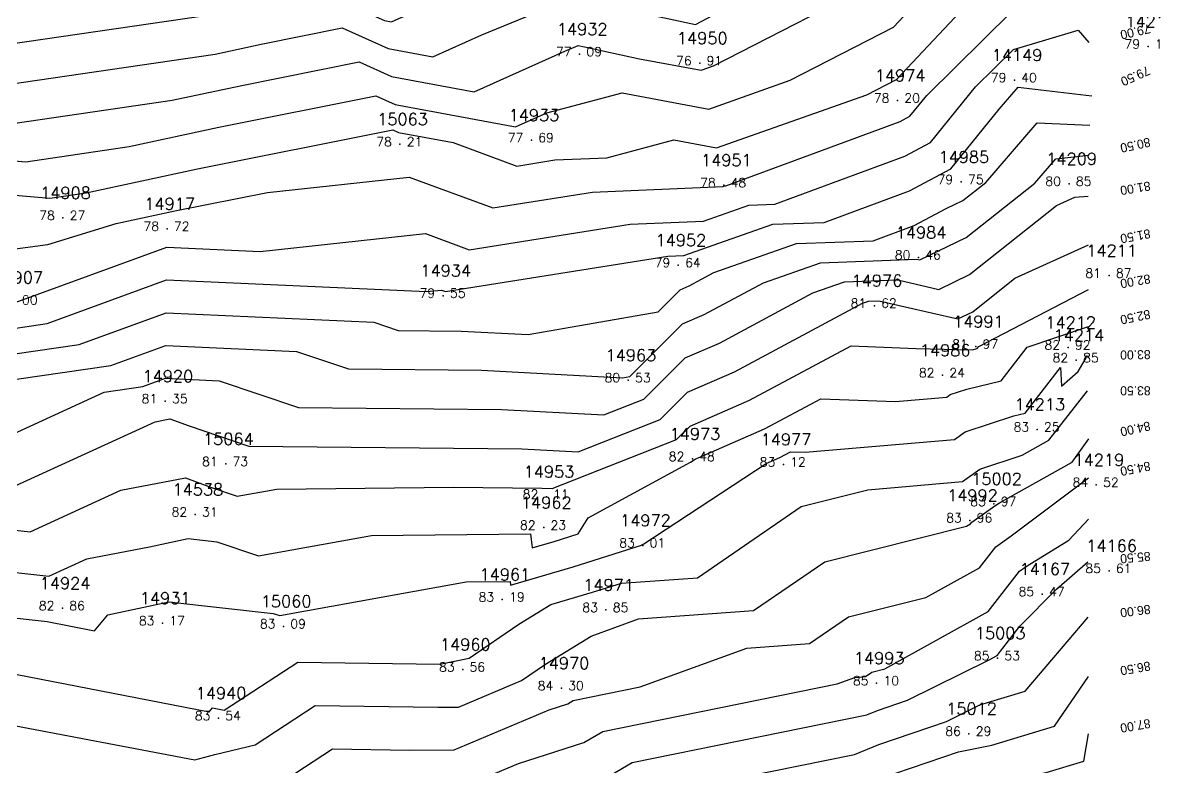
# Model space of a CAD drawing. Header units: millimetres. Extents: x 1412565 to 1412813, y 4931476 to 4931699.
# Drawn here: x 1412723.53 to 1412748.44, y 4931516.08 to 4931532.45 of the extents above; entities that cross this region are included whole.
import ezdxf
from ezdxf.enums import TextEntityAlignment as Align

# ---------------------------------------------------------------- set-up
doc = ezdxf.new("R2010")
doc.units = ezdxf.units.MM
for name, color, linetype in [('CIVIL', 50, 'Continuous'), ('CIVIL-DRAW', 80, 'Continuous'), ('CIVIL-NONAME', 130, 'Continuous'), ('CIVIL-TEXT', 240, 'Continuous'), ('CIVIL-Z', 50, 'Continuous'), ('Tcontours0', 7, 'Continuous'), ('Tcontours1', 7, 'Continuous'), ('Tcontours2', 7, 'Continuous')]:
    doc.layers.add(name, color=color, linetype=linetype)
doc.styles.add('CIVILCADMAIN', font='TXT.SHX')
doc.styles.add('MAVAT_HebTXT', font='hebtxt.shx')
doc.styles.get("Standard").update_dxf_attribs({"font": 'arial.ttf'})

# ---------------------------------------------------------------- blocks, each defined once
blk = doc.blocks.new('CIVIL-ZZ')
at = {"layer": 'CIVIL-DRAW'}
blk.add_point((0, 0), dxfattribs=at)
at = {"layer": 'CIVIL-NONAME'}
blk.add_attdef('NAME', text='', height=1.8, dxfattribs=at).set_placement((0, 2.1), align=Align.CENTER)
at = {"layer": 'CIVIL-TEXT', "flags": 8}
blk.add_attdef('TEXT', text='', height=2, dxfattribs=at).set_placement((0.2, -3.3), align=Align.CENTER)
at = {"layer": 'CIVIL-Z'}
blk.add_attdef('Z1', text='', height=1.6, dxfattribs=at).set_placement((-0.75, -0.225), align=Align.RIGHT)
blk.add_attdef('Z2', (0.75, -0.225), '', height=1.6, dxfattribs=at)

msp = doc.modelspace()

# ---------------------------------------------------------------- linework, layer by layer
at = {"layer": 'Tcontours0'}
for points, elevation in [([(1412722.395, 4931525.031), (1412724.774, 4931525.377), (1412726.691, 4931526.075), (1412731.253, 4931525.87), (1412731.793, 4931525.686), (1412733.179, 4931525.673), (1412734.649, 4931525.596), (1412737.505, 4931526.097), (1412737.989, 4931526.58), (1412738.189, 4931526.667), (1412738.734, 4931526.958), (1412740.552, 4931527.597), (1412742.236, 4931527.659), (1412743.136, 4931527.992), (1412743.839, 4931528.365), (1412744.206, 4931528.542), (1412744.709, 4931528.941), (1412745.837, 4931530.247), (1412746.999, 4931530.201)], 80), ([(1412721.365, 4931514.069), (1412723.92, 4931514.6), (1412724.173, 4931514.646), (1412726.195, 4931514.265), (1412727.579, 4931514.632), (1412730.395, 4931515.311), (1412730.73, 4931515.53), (1412731.414, 4931515.52), (1412732.918, 4931515.527), (1412734.434, 4931516.167), (1412735.871, 4931516.624), (1412736.288, 4931516.866), (1412741.444, 4931517.916), (1412741.834, 4931518.059), (1412742.064, 4931518.075), (1412742.206, 4931518.173), (1412742.49, 4931518.244), (1412744.764, 4931519.503), (1412745.455, 4931520.394), (1412745.618, 4931520.51), (1412746.539, 4931521.077), (1412746.968, 4931521.535)], 85)]:
    msp.add_lwpolyline(points, dxfattribs=dict(at, elevation=elevation))
at = {"layer": 'Tcontours1'}
for points, elevation in [([(1412709.026, 4931530.605), (1412709.331, 4931530.699), (1412710.497, 4931530.161), (1412713.35, 4931530.245), (1412714.531, 4931530.302), (1412719.149, 4931531.245), (1412721.26, 4931531.868), (1412722.008, 4931531.804), (1412728.711, 4931532.78), (1412729.248, 4931532.896), (1412730.186, 4931533.083), (1412731.494, 4931532.499), (1412731.644, 4931532.471), (1412731.808, 4931532.545), (1412735.382, 4931534.024), (1412737.09, 4931533.691), (1412738.217, 4931533.45), (1412740.76, 4931534.801), (1412742.17, 4931535.416), (1412743.081, 4931535.772), (1412745.124, 4931535.988), (1412745.466, 4931536.062), (1412745.713, 4931536.15), (1412746.952, 4931536.715)], 76), ([(1412709.049, 4931528.428), (1412710.005, 4931528.562), (1412710.403, 4931528.669), (1412710.862, 4931528.457), (1412713.906, 4931528.547), (1412714.707, 4931528.524), (1412716.941, 4931529.323), (1412720.625, 4931530.409), (1412723.07, 4931530.199), (1412726.821, 4931530.745), (1412728.315, 4931531.066), (1412730.93, 4931531.588), (1412731.646, 4931531.269), (1412733.464, 4931530.932), (1412735.452, 4931531.825), (1412735.747, 4931531.947), (1412735.888, 4931531.919), (1412737.1, 4931531.66), (1412738.45, 4931531.406), (1412738.723, 4931531.503), (1412742.613, 4931533.504)], 77), ([(1412709.043, 4931526.416), (1412709.341, 4931526.451), (1412709.971, 4931526.459), (1412710.492, 4931526.531), (1412712.692, 4931526.616), (1412715.101, 4931526.547), (1412717.584, 4931527.434), (1412720.406, 4931528.556), (1412721.698, 4931528.444), (1412723.361, 4931528.66), (1412724.133, 4931528.593), (1412724.93, 4931528.71), (1412727.382, 4931529.237), (1412731.674, 4931530.094), (1412731.798, 4931530.038), (1412732.997, 4931529.816), (1412734.397, 4931529.3), (1412735.233, 4931529.433), (1412736.38, 4931529.482), (1412737.855, 4931529.875), (1412738.788, 4931529.699), (1412742.096, 4931530.867), (1412742.744, 4931531.201), (1412744.608, 4931533.19)], 78), ([(1412709.048, 4931523.631), (1412710.709, 4931523.604), (1412711.717, 4931524.212), (1412714.748, 4931524.361), (1412715.827, 4931525.046), (1412717.154, 4931525.301), (1412720.333, 4931526.564), (1412723.37, 4931526.3), (1412726.706, 4931527.517), (1412728.758, 4931527.424), (1412732.39, 4931527.817), (1412733.354, 4931527.461), (1412736.89, 4931528.023), (1412738.502, 4931528.091), (1412739.498, 4931528.441), (1412740.074, 4931528.462), (1412742.933, 4931529.519), (1412743.493, 4931529.816), (1412744.483, 4931531.04), (1412745.318, 4931531.863), (1412746.74, 4931532.287), (1412746.976, 4931532.019)], 79), ([(1412722.877, 4931523.209), (1412725.324, 4931524.329), (1412726.179, 4931524.453), (1412726.675, 4931524.634), (1412727.858, 4931524.581), (1412729.601, 4931523.989), (1412734.066, 4931523.946), (1412736.315, 4931523.828), (1412737.19, 4931524.173), (1412738.098, 4931525.08), (1412738.853, 4931525.408), (1412740.91, 4931526.509), (1412741.606, 4931526.753), (1412742.778, 4931526.797), (1412743.681, 4931526.589), (1412744.35, 4931526.912), (1412746.265, 4931528.431), (1412746.669, 4931528.613), (1412746.964, 4931528.641)], 81), ([(1412720.611, 4931521.605), (1412723.701, 4931521.258), (1412725.697, 4931522.171), (1412727.117, 4931522.444), (1412727.688, 4931522.233), (1412728.252, 4931522.041), (1412729.124, 4931522.199), (1412733.009, 4931522.238), (1412734.952, 4931522.22), (1412735.175, 4931522.208), (1412737.913, 4931523.286), (1412738.208, 4931523.58), (1412739.517, 4931524.15), (1412741.753, 4931525.346), (1412743.179, 4931525.292), (1412744.409, 4931525.26), (1412744.522, 4931525.287), (1412744.554, 4931525.329), (1412746.966, 4931526.585)], 82), ([(1412720.416, 4931519.69), (1412724.075, 4931519.283), (1412725.116, 4931519.082), (1412725.404, 4931519.431), (1412726.752, 4931519.722), (1412729.046, 4931519.464), (1412729.186, 4931519.416), (1412733.289, 4931520.158), (1412734.251, 4931520.168), (1412734.26, 4931520.083), (1412735.641, 4931520.49), (1412737.142, 4931520.965), (1412737.146, 4931520.972), (1412737.191, 4931520.996), (1412739.885, 4931522.763), (1412740.18, 4931522.891), (1412740.42, 4931523.019), (1412740.737, 4931523.007), (1412744.025, 4931523.29), (1412744.256, 4931523.457), (1412745.325, 4931523.805), (1412745.576, 4931523.865), (1412746.355, 4931524.874), (1412746.377, 4931524.46), (1412746.74, 4931524.784), (1412746.95, 4931525.133)], 83), ([(1412723.078, 4931517.049), (1412727.322, 4931516.248), (1412727.758, 4931516.364), (1412728.645, 4931516.577), (1412729.966, 4931517.441), (1412732.661, 4931517.402), (1412733.121, 4931517.404), (1412734.5, 4931517.986), (1412735.029, 4931518.347), (1412736.033, 4931518.967), (1412737.074, 4931519.347), (1412739.605, 4931519.525), (1412741.171, 4931520.602), (1412744.288, 4931521.384), (1412744.376, 4931521.433), (1412744.402, 4931521.467), (1412744.911, 4931521.83), (1412745.013, 4931521.893), (1412746.608, 4931522.79), (1412746.974, 4931523.3)], 84), ([(1412720.215, 4931512.897), (1412724.684, 4931512.244), (1412724.778, 4931512.215), (1412724.851, 4931512.233), (1412725.25, 4931512.338), (1412726.164, 4931512.572), (1412727.4, 4931512.9), (1412727.896, 4931513.02), (1412730.317, 4931513.466), (1412732.108, 4931513.648), (1412732.715, 4931513.651), (1412733.082, 4931513.806), (1412736.573, 4931514.915), (1412737.586, 4931515.504), (1412741.821, 4931516.366), (1412742.36, 4931516.582), (1412743.845, 4931517.091), (1412744.58, 4931517.453), (1412745.577, 4931517.757), (1412746.958, 4931519.384)], 86), ([(1412723.083, 4931511.138), (1412724.745, 4931510.629), (1412726.038, 4931510.953), (1412726.137, 4931510.979), (1412726.687, 4931511.12), (1412728.126, 4931511.323), (1412729.305, 4931511.409), (1412729.738, 4931511.548), (1412732.783, 4931512.229), (1412734.49, 4931512.321), (1412737.275, 4931513.206), (1412738.883, 4931514.141), (1412741.277, 4931514.629), (1412742.415, 4931515.083), (1412743.559, 4931515.475), (1412746.035, 4931515.965), (1412746.868, 4931516.219), (1412746.965, 4931516.815)], 87)]:
    msp.add_lwpolyline(points, dxfattribs=dict(at, elevation=elevation))
at = {"layer": 'Tcontours2'}
for points, elevation in [([(1412709.049, 4931529.416), (1412709.867, 4931529.684), (1412710.68, 4931529.309), (1412714.127, 4931529.411), (1412714.597, 4931529.433), (1412716.433, 4931529.808), (1412720.943, 4931531.139), (1412722.539, 4931531.001), (1412727.766, 4931531.763), (1412728.781, 4931531.981), (1412730.558, 4931532.336), (1412731.57, 4931531.884), (1412732.554, 4931531.702), (1412733.63, 4931532.185), (1412735.564, 4931532.985), (1412736.489, 4931532.805), (1412738.328, 4931532.411), (1412742.481, 4931534.617), (1412742.535, 4931534.641), (1412742.57, 4931534.655), (1412742.649, 4931534.663), (1412745.125, 4931535.196), (1412746.96, 4931535.987)], 76.5), ([(1412709.05, 4931527.423), (1412709.389, 4931527.427), (1412710.847, 4931527.63), (1412710.939, 4931527.654), (1412711.045, 4931527.606), (1412711.748, 4931527.626), (1412714.904, 4931527.535), (1412719.527, 4931529.188), (1412720.442, 4931529.552), (1412720.861, 4931529.516), (1412721.401, 4931529.586), (1412723.602, 4931529.396), (1412725.876, 4931529.727), (1412727.848, 4931530.152), (1412731.302, 4931530.841), (1412731.722, 4931530.654), (1412734.374, 4931530.162), (1412735.056, 4931530.469), (1412736.715, 4931530.911), (1412738.619, 4931530.553), (1412740.41, 4931531.185), (1412742.678, 4931532.352), (1412743.913, 4931533.67)], 77.5), ([(1412709.041, 4931525.078), (1412709.629, 4931525.155), (1412710.386, 4931525.132), (1412710.78, 4931525.369), (1412714.3, 4931525.542), (1412714.966, 4931525.568), (1412715.298, 4931525.558), (1412715.641, 4931525.681), (1412720.369, 4931527.56), (1412722.534, 4931527.372), (1412724.089, 4931527.574), (1412725.59, 4931528.037), (1412726.915, 4931528.322), (1412728.919, 4931528.722), (1412732.036, 4931529.059), (1412733.875, 4931528.381), (1412736.062, 4931528.728), (1412738.933, 4931528.85), (1412738.971, 4931528.863), (1412738.993, 4931528.864), (1412742.831, 4931530.282), (1412743.041, 4931530.394), (1412743.413, 4931530.853), (1412745.291, 4931532.703)], 78.5), ([(1412722.883, 4931525.666), (1412724.072, 4931525.838), (1412726.698, 4931526.796), (1412732.414, 4931526.539), (1412732.745, 4931526.574), (1412732.832, 4931526.542), (1412737.718, 4931527.317), (1412738.071, 4931527.332), (1412740.025, 4931528.019), (1412741.155, 4931528.061), (1412743.035, 4931528.755), (1412743.944, 4931529.239), (1412745.006, 4931530.55), (1412745.423, 4931531.033), (1412747.042, 4931530.847)], 79.5), ([(1412723.402, 4931524.614), (1412725.476, 4931524.915), (1412726.683, 4931525.355), (1412729.555, 4931525.226), (1412730.697, 4931524.838), (1412733.622, 4931524.81), (1412736.725, 4931524.647), (1412736.887, 4931524.675), (1412738.044, 4931525.83), (1412738.521, 4931526.038), (1412739.822, 4931526.733), (1412741.079, 4931527.175), (1412743.197, 4931527.253), (1412743.263, 4931527.238), (1412744.278, 4931527.727), (1412745.786, 4931528.923), (1412746.25, 4931529.46), (1412746.974, 4931529.536)], 80.5), ([(1412723.289, 4931522.234), (1412726.445, 4931523.678), (1412726.773, 4931523.741), (1412727.195, 4931523.585), (1412728.504, 4931523.14), (1412734.509, 4931523.083), (1412735.745, 4931523.018), (1412737.551, 4931523.729), (1412738.153, 4931524.33), (1412739.185, 4931524.779), (1412741.999, 4931526.284), (1412742.134, 4931526.331), (1412742.36, 4931526.34), (1412744.098, 4931525.94), (1412744.422, 4931526.096), (1412745.35, 4931526.832), (1412746.967, 4931527.567)], 81.5), ([(1412720.169, 4931520.726), (1412724.113, 4931520.282), (1412724.949, 4931520.665), (1412726.321, 4931520.928), (1412727.171, 4931521.112), (1412727.803, 4931521.041), (1412728.719, 4931520.729), (1412731.207, 4931521.178), (1412734.7, 4931521.214), (1412734.734, 4931520.906), (1412735.218, 4931521.048), (1412735.745, 4931521.215), (1412735.969, 4931521.566), (1412738.219, 4931522.788), (1412738.322, 4931522.856), (1412739.848, 4931523.52), (1412741.087, 4931524.183), (1412742.726, 4931524.121), (1412743.851, 4931524.218), (1412743.93, 4931524.275), (1412744.295, 4931524.394), (1412745.049, 4931524.576), (1412745.623, 4931525.319), (1412746.971, 4931525.771)], 82.5), ([(1412722.879, 4931518.222), (1412727.638, 4931517.302), (1412727.707, 4931517.386), (1412727.967, 4931517.34), (1412729.583, 4931518.396), (1412732.707, 4931518.351), (1412733.351, 4931518.48), (1412734.443, 4931519.225), (1412735.151, 4931519.662), (1412736.064, 4931519.931), (1412736.698, 4931520.132), (1412738.375, 4931520.25), (1412740.653, 4931521.817), (1412742.115, 4931522.184), (1412744.2, 4931522.363), (1412744.583, 4931522.639), (1412745.51, 4931522.941), (1412746.096, 4931523.27), (1412746.95, 4931524.36)], 83.5), ([(1412723.463, 4931515.818), (1412723.626, 4931515.848), (1412726.758, 4931515.256), (1412727.668, 4931515.498), (1412729.52, 4931515.944), (1412730.348, 4931516.485), (1412732.038, 4931516.461), (1412733.019, 4931516.466), (1412735.11, 4931517.348), (1412735.52, 4931517.478), (1412735.639, 4931517.548), (1412737.112, 4931517.847), (1412739.454, 4931518.703), (1412740.834, 4931518.8), (1412741.689, 4931519.388), (1412743.389, 4931519.814), (1412744.57, 4931520.468), (1412744.929, 4931520.931), (1412745.265, 4931521.17), (1412746.969, 4931522.448)], 84.5), ([(1412723.182, 4931513.133), (1412724.378, 4931513.382), (1412724.721, 4931513.445), (1412725.632, 4931513.273), (1412727.489, 4931513.766), (1412730.24, 4931514.429), (1412730.827, 4931514.537), (1412731.261, 4931514.581), (1412732.816, 4931514.589), (1412733.758, 4931514.986), (1412736.222, 4931515.769), (1412736.937, 4931516.185), (1412742.092, 4931517.235), (1412742.332, 4931517.331), (1412742.992, 4931517.557), (1412744.784, 4931518.442), (1412744.958, 4931518.538), (1412745.46, 4931519.185), (1412746.265, 4931519.999), (1412746.954, 4931520.596)], 85.5), ([(1412720.469, 4931512.19), (1412723.883, 4931511.691), (1412724.762, 4931511.422), (1412725.445, 4931511.593), (1412725.694, 4931511.658), (1412727.076, 4931512.013), (1412727.707, 4931512.102), (1412728.556, 4931512.164), (1412729.806, 4931512.394), (1412731.489, 4931512.565), (1412732.685, 4931512.833), (1412733.137, 4931512.857), (1412736.924, 4931514.06), (1412738.234, 4931514.823), (1412741.549, 4931515.498), (1412742.388, 4931515.832), (1412744.109, 4931516.422), (1412744.841, 4931516.567), (1412746.223, 4931516.988), (1412746.965, 4931518.076)], 86.5)]:
    msp.add_lwpolyline(points, dxfattribs=dict(at, elevation=elevation))

# ---------------------------------------------------------------- block references
at = {"layer": 'CIVIL'}
ref = msp.add_blockref('CIVIL-ZZ', (1412748.28, 4931531.93, 79.11), dxfattribs=dict(at, xscale=0.2, yscale=0.2))
ref.add_attrib('Z2', '11', (1412748.43, 4931531.885), dxfattribs={"layer": 'CIVIL-Z', "height": 0.2, "style": 'CIVILCADMAIN'})
ref.add_attrib('Z1', '79', (1412747.76, 4931531.885), dxfattribs={"layer": 'CIVIL-Z', "height": 0.2, "style": 'CIVILCADMAIN'})
ref.add_attrib('NAME', '14210', (1412747.78, 4931532.35), dxfattribs={"layer": 'CIVIL-NONAME', "height": 0.26, "style": 'CIVILCADMAIN'})
ref = msp.add_blockref('CIVIL-ZZ', (1412735.78, 4931531.76, 77.09), dxfattribs=dict(at, xscale=0.2, yscale=0.2))
ref.add_attrib('Z2', '09', (1412735.93, 4931531.715), dxfattribs={"layer": 'CIVIL-Z', "height": 0.2, "style": 'CIVILCADMAIN'})
ref.add_attrib('Z1', '77', (1412735.26, 4931531.715), dxfattribs={"layer": 'CIVIL-Z', "height": 0.2, "style": 'CIVILCADMAIN'})
ref.add_attrib('NAME', '14932', (1412735.28, 4931532.18), dxfattribs={"layer": 'CIVIL-NONAME', "height": 0.26, "style": 'CIVILCADMAIN'})
ref = msp.add_blockref('CIVIL-ZZ', (1412738.42, 4931531.56, 76.91), dxfattribs=dict(at, xscale=0.2, yscale=0.2))
ref.add_attrib('Z2', '91', (1412738.57, 4931531.515), dxfattribs={"layer": 'CIVIL-Z', "height": 0.2, "style": 'CIVILCADMAIN'})
ref.add_attrib('Z1', '76', (1412737.9, 4931531.515), dxfattribs={"layer": 'CIVIL-Z', "height": 0.2, "style": 'CIVILCADMAIN'})
ref.add_attrib('NAME', '14950', (1412737.92, 4931531.98), dxfattribs={"layer": 'CIVIL-NONAME', "height": 0.26, "style": 'CIVILCADMAIN'})
ref = msp.add_blockref('CIVIL-ZZ', (1412745.34, 4931531.19, 79.4), dxfattribs=dict(at, xscale=0.2, yscale=0.2))
ref.add_attrib('Z2', '40', (1412745.49, 4931531.145), dxfattribs={"layer": 'CIVIL-Z', "height": 0.2, "style": 'CIVILCADMAIN'})
ref.add_attrib('Z1', '79', (1412744.82, 4931531.145), dxfattribs={"layer": 'CIVIL-Z', "height": 0.2, "style": 'CIVILCADMAIN'})
ref.add_attrib('NAME', '14149', (1412744.84, 4931531.61), dxfattribs={"layer": 'CIVIL-NONAME', "height": 0.26, "style": 'CIVILCADMAIN'})
ref = msp.add_blockref('CIVIL-ZZ', (1412742.77, 4931530.74, 78.2), dxfattribs=dict(at, xscale=0.2, yscale=0.2))
ref.add_attrib('Z2', '20', (1412742.92, 4931530.695), dxfattribs={"layer": 'CIVIL-Z', "height": 0.2, "style": 'CIVILCADMAIN'})
ref.add_attrib('Z1', '78', (1412742.25, 4931530.695), dxfattribs={"layer": 'CIVIL-Z', "height": 0.2, "style": 'CIVILCADMAIN'})
ref.add_attrib('NAME', '14974', (1412742.27, 4931531.16), dxfattribs={"layer": 'CIVIL-NONAME', "height": 0.26, "style": 'CIVILCADMAIN'})
ref = msp.add_blockref('CIVIL-ZZ', (1412731.83, 4931529.78, 78.21), dxfattribs=dict(at, xscale=0.2, yscale=0.2))
ref.add_attrib('Z2', '21', (1412731.98, 4931529.735), dxfattribs={"layer": 'CIVIL-Z', "height": 0.2, "style": 'CIVILCADMAIN'})
ref.add_attrib('Z1', '78', (1412731.31, 4931529.735), dxfattribs={"layer": 'CIVIL-Z', "height": 0.2, "style": 'CIVILCADMAIN'})
ref.add_attrib('NAME', '15063', (1412731.33, 4931530.2), dxfattribs={"layer": 'CIVIL-NONAME', "height": 0.26, "style": 'CIVILCADMAIN'})
ref = msp.add_blockref('CIVIL-ZZ', (1412734.72, 4931529.87, 77.69), dxfattribs=dict(at, xscale=0.2, yscale=0.2))
ref.add_attrib('Z2', '69', (1412734.87, 4931529.825), dxfattribs={"layer": 'CIVIL-Z', "height": 0.2, "style": 'CIVILCADMAIN'})
ref.add_attrib('Z1', '77', (1412734.2, 4931529.825), dxfattribs={"layer": 'CIVIL-Z', "height": 0.2, "style": 'CIVILCADMAIN'})
ref.add_attrib('NAME', '14933', (1412734.22, 4931530.29), dxfattribs={"layer": 'CIVIL-NONAME', "height": 0.26, "style": 'CIVILCADMAIN'})
ref = msp.add_blockref('CIVIL-ZZ', (1412744.17, 4931528.95, 79.75), dxfattribs=dict(at, xscale=0.2, yscale=0.2))
ref.add_attrib('Z2', '75', (1412744.32, 4931528.905), dxfattribs={"layer": 'CIVIL-Z', "height": 0.2, "style": 'CIVILCADMAIN'})
ref.add_attrib('Z1', '79', (1412743.65, 4931528.905), dxfattribs={"layer": 'CIVIL-Z', "height": 0.2, "style": 'CIVILCADMAIN'})
ref.add_attrib('NAME', '14985', (1412743.67, 4931529.37), dxfattribs={"layer": 'CIVIL-NONAME', "height": 0.26, "style": 'CIVILCADMAIN'})
ref = msp.add_blockref('CIVIL-ZZ', (1412746.54, 4931528.91, 80.85), dxfattribs=dict(at, xscale=0.2, yscale=0.2))
ref.add_attrib('Z2', '85', (1412746.69, 4931528.865), dxfattribs={"layer": 'CIVIL-Z', "height": 0.2, "style": 'CIVILCADMAIN'})
ref.add_attrib('Z1', '80', (1412746.02, 4931528.865), dxfattribs={"layer": 'CIVIL-Z', "height": 0.2, "style": 'CIVILCADMAIN'})
ref.add_attrib('NAME', '14209', (1412746.04, 4931529.33), dxfattribs={"layer": 'CIVIL-NONAME', "height": 0.26, "style": 'CIVILCADMAIN'})
ref = msp.add_blockref('CIVIL-ZZ', (1412738.95, 4931528.88, 78.48), dxfattribs=dict(at, xscale=0.2, yscale=0.2))
ref.add_attrib('Z2', '48', (1412739.1, 4931528.835), dxfattribs={"layer": 'CIVIL-Z', "height": 0.2, "style": 'CIVILCADMAIN'})
ref.add_attrib('Z1', '78', (1412738.43, 4931528.835), dxfattribs={"layer": 'CIVIL-Z', "height": 0.2, "style": 'CIVILCADMAIN'})
ref.add_attrib('NAME', '14951', (1412738.45, 4931529.3), dxfattribs={"layer": 'CIVIL-NONAME', "height": 0.26, "style": 'CIVILCADMAIN'})
ref = msp.add_blockref('CIVIL-ZZ', (1412724.42, 4931528.16, 78.27), dxfattribs=dict(at, xscale=0.2, yscale=0.2))
ref.add_attrib('Z2', '27', (1412724.57, 4931528.115), dxfattribs={"layer": 'CIVIL-Z', "height": 0.2, "style": 'CIVILCADMAIN'})
ref.add_attrib('Z1', '78', (1412723.9, 4931528.115), dxfattribs={"layer": 'CIVIL-Z', "height": 0.2, "style": 'CIVILCADMAIN'})
ref.add_attrib('NAME', '14908', (1412723.92, 4931528.58), dxfattribs={"layer": 'CIVIL-NONAME', "height": 0.26, "style": 'CIVILCADMAIN'})
ref = msp.add_blockref('CIVIL-ZZ', (1412726.71, 4931527.92, 78.72), dxfattribs=dict(at, xscale=0.2, yscale=0.2))
ref.add_attrib('Z2', '72', (1412726.86, 4931527.875), dxfattribs={"layer": 'CIVIL-Z', "height": 0.2, "style": 'CIVILCADMAIN'})
ref.add_attrib('Z1', '78', (1412726.19, 4931527.875), dxfattribs={"layer": 'CIVIL-Z', "height": 0.2, "style": 'CIVILCADMAIN'})
ref.add_attrib('NAME', '14917', (1412726.21, 4931528.34), dxfattribs={"layer": 'CIVIL-NONAME', "height": 0.26, "style": 'CIVILCADMAIN'})
ref = msp.add_blockref('CIVIL-ZZ', (1412743.23, 4931527.29, 80.46), dxfattribs=dict(at, xscale=0.2, yscale=0.2))
ref.add_attrib('Z2', '46', (1412743.38, 4931527.245), dxfattribs={"layer": 'CIVIL-Z', "height": 0.2, "style": 'CIVILCADMAIN'})
ref.add_attrib('Z1', '80', (1412742.71, 4931527.245), dxfattribs={"layer": 'CIVIL-Z', "height": 0.2, "style": 'CIVILCADMAIN'})
ref.add_attrib('NAME', '14984', (1412742.73, 4931527.71), dxfattribs={"layer": 'CIVIL-NONAME', "height": 0.26, "style": 'CIVILCADMAIN'})
ref = msp.add_blockref('CIVIL-ZZ', (1412737.95, 4931527.12, 79.64), dxfattribs=dict(at, xscale=0.2, yscale=0.2))
ref.add_attrib('Z2', '64', (1412738.1, 4931527.075), dxfattribs={"layer": 'CIVIL-Z', "height": 0.2, "style": 'CIVILCADMAIN'})
ref.add_attrib('Z1', '79', (1412737.43, 4931527.075), dxfattribs={"layer": 'CIVIL-Z', "height": 0.2, "style": 'CIVILCADMAIN'})
ref.add_attrib('NAME', '14952', (1412737.45, 4931527.54), dxfattribs={"layer": 'CIVIL-NONAME', "height": 0.26, "style": 'CIVILCADMAIN'})
ref = msp.add_blockref('CIVIL-ZZ', (1412747.42, 4931526.89, 81.87), dxfattribs=dict(at, xscale=0.2, yscale=0.2))
ref.add_attrib('Z2', '87', (1412747.57, 4931526.845), dxfattribs={"layer": 'CIVIL-Z', "height": 0.2, "style": 'CIVILCADMAIN'})
ref.add_attrib('Z1', '81', (1412746.9, 4931526.845), dxfattribs={"layer": 'CIVIL-Z', "height": 0.2, "style": 'CIVILCADMAIN'})
ref.add_attrib('NAME', '14211', (1412746.92, 4931527.31), dxfattribs={"layer": 'CIVIL-NONAME', "height": 0.26, "style": 'CIVILCADMAIN'})
ref = msp.add_blockref('CIVIL-ZZ', (1412732.78, 4931526.45, 79.55), dxfattribs=dict(at, xscale=0.2, yscale=0.2))
ref.add_attrib('Z2', '55', (1412732.93, 4931526.405), dxfattribs={"layer": 'CIVIL-Z', "height": 0.2, "style": 'CIVILCADMAIN'})
ref.add_attrib('Z1', '79', (1412732.26, 4931526.405), dxfattribs={"layer": 'CIVIL-Z', "height": 0.2, "style": 'CIVILCADMAIN'})
ref.add_attrib('NAME', '14934', (1412732.28, 4931526.87), dxfattribs={"layer": 'CIVIL-NONAME', "height": 0.26, "style": 'CIVILCADMAIN'})
ref = msp.add_blockref('CIVIL-ZZ', (1412723.37, 4931526.3, 79), dxfattribs=dict(at, xscale=0.2, yscale=0.2))
ref.add_attrib('Z2', '00', (1412723.52, 4931526.255), dxfattribs={"layer": 'CIVIL-Z', "height": 0.2, "style": 'CIVILCADMAIN'})
ref.add_attrib('Z1', '79', (1412722.85, 4931526.255), dxfattribs={"layer": 'CIVIL-Z', "height": 0.2, "style": 'CIVILCADMAIN'})
ref.add_attrib('NAME', '14907', (1412722.87, 4931526.72), dxfattribs={"layer": 'CIVIL-NONAME', "height": 0.26, "style": 'CIVILCADMAIN'})
ref = msp.add_blockref('CIVIL-ZZ', (1412742.26, 4931526.23, 81.62), dxfattribs=dict(at, xscale=0.2, yscale=0.2))
ref.add_attrib('Z2', '62', (1412742.41, 4931526.185), dxfattribs={"layer": 'CIVIL-Z', "height": 0.2, "style": 'CIVILCADMAIN'})
ref.add_attrib('Z1', '81', (1412741.74, 4931526.185), dxfattribs={"layer": 'CIVIL-Z', "height": 0.2, "style": 'CIVILCADMAIN'})
ref.add_attrib('NAME', '14976', (1412741.76, 4931526.65), dxfattribs={"layer": 'CIVIL-NONAME', "height": 0.26, "style": 'CIVILCADMAIN'})
ref = msp.add_blockref('CIVIL-ZZ', (1412744.49, 4931525.33, 81.97), dxfattribs=dict(at, xscale=0.2, yscale=0.2))
ref.add_attrib('Z2', '97', (1412744.64, 4931525.285), dxfattribs={"layer": 'CIVIL-Z', "height": 0.2, "style": 'CIVILCADMAIN'})
ref.add_attrib('Z1', '81', (1412743.97, 4931525.285), dxfattribs={"layer": 'CIVIL-Z', "height": 0.2, "style": 'CIVILCADMAIN'})
ref.add_attrib('NAME', '14991', (1412743.99, 4931525.75), dxfattribs={"layer": 'CIVIL-NONAME', "height": 0.26, "style": 'CIVILCADMAIN'})
ref = msp.add_blockref('CIVIL-ZZ', (1412746.52, 4931525.31, 82.92), dxfattribs=dict(at, xscale=0.2, yscale=0.2))
ref.add_attrib('Z2', '92', (1412746.67, 4931525.265), dxfattribs={"layer": 'CIVIL-Z', "height": 0.2, "style": 'CIVILCADMAIN'})
ref.add_attrib('Z1', '82', (1412746, 4931525.265), dxfattribs={"layer": 'CIVIL-Z', "height": 0.2, "style": 'CIVILCADMAIN'})
ref.add_attrib('NAME', '14212', (1412746.02, 4931525.73), dxfattribs={"layer": 'CIVIL-NONAME', "height": 0.26, "style": 'CIVILCADMAIN'})
ref = msp.add_blockref('CIVIL-ZZ', (1412746.7, 4931525.03, 82.85), dxfattribs=dict(at, xscale=0.2, yscale=0.2))
ref.add_attrib('Z2', '85', (1412746.85, 4931524.985), dxfattribs={"layer": 'CIVIL-Z', "height": 0.2, "style": 'CIVILCADMAIN'})
ref.add_attrib('Z1', '82', (1412746.18, 4931524.985), dxfattribs={"layer": 'CIVIL-Z', "height": 0.2, "style": 'CIVILCADMAIN'})
ref.add_attrib('NAME', '14214', (1412746.2, 4931525.45), dxfattribs={"layer": 'CIVIL-NONAME', "height": 0.26, "style": 'CIVILCADMAIN'})
ref = msp.add_blockref('CIVIL-ZZ', (1412743.76, 4931524.7, 82.24), dxfattribs=dict(at, xscale=0.2, yscale=0.2))
ref.add_attrib('Z2', '24', (1412743.91, 4931524.655), dxfattribs={"layer": 'CIVIL-Z', "height": 0.2, "style": 'CIVILCADMAIN'})
ref.add_attrib('Z1', '82', (1412743.24, 4931524.655), dxfattribs={"layer": 'CIVIL-Z', "height": 0.2, "style": 'CIVILCADMAIN'})
ref.add_attrib('NAME', '14986', (1412743.26, 4931525.12), dxfattribs={"layer": 'CIVIL-NONAME', "height": 0.26, "style": 'CIVILCADMAIN'})
ref = msp.add_blockref('CIVIL-ZZ', (1412736.85, 4931524.59, 80.53), dxfattribs=dict(at, xscale=0.2, yscale=0.2))
ref.add_attrib('Z2', '53', (1412737, 4931524.545), dxfattribs={"layer": 'CIVIL-Z', "height": 0.2, "style": 'CIVILCADMAIN'})
ref.add_attrib('Z1', '80', (1412736.33, 4931524.545), dxfattribs={"layer": 'CIVIL-Z', "height": 0.2, "style": 'CIVILCADMAIN'})
ref.add_attrib('NAME', '14963', (1412736.35, 4931525.01), dxfattribs={"layer": 'CIVIL-NONAME', "height": 0.26, "style": 'CIVILCADMAIN'})
ref = msp.add_blockref('CIVIL-ZZ', (1412726.67, 4931524.13, 81.35), dxfattribs=dict(at, xscale=0.2, yscale=0.2))
ref.add_attrib('Z2', '35', (1412726.82, 4931524.085), dxfattribs={"layer": 'CIVIL-Z', "height": 0.2, "style": 'CIVILCADMAIN'})
ref.add_attrib('Z1', '81', (1412726.15, 4931524.085), dxfattribs={"layer": 'CIVIL-Z', "height": 0.2, "style": 'CIVILCADMAIN'})
ref.add_attrib('NAME', '14920', (1412726.17, 4931524.55), dxfattribs={"layer": 'CIVIL-NONAME', "height": 0.26, "style": 'CIVILCADMAIN'})
ref = msp.add_blockref('CIVIL-ZZ', (1412745.84, 4931523.51, 83.25), dxfattribs=dict(at, xscale=0.2, yscale=0.2))
ref.add_attrib('Z2', '25', (1412745.99, 4931523.465), dxfattribs={"layer": 'CIVIL-Z', "height": 0.2, "style": 'CIVILCADMAIN'})
ref.add_attrib('Z1', '83', (1412745.32, 4931523.465), dxfattribs={"layer": 'CIVIL-Z', "height": 0.2, "style": 'CIVILCADMAIN'})
ref.add_attrib('NAME', '14213', (1412745.34, 4931523.93), dxfattribs={"layer": 'CIVIL-NONAME', "height": 0.26, "style": 'CIVILCADMAIN'})
ref = msp.add_blockref('CIVIL-ZZ', (1412728, 4931522.75, 81.73), dxfattribs=dict(at, xscale=0.2, yscale=0.2))
ref.add_attrib('Z2', '73', (1412728.15, 4931522.705), dxfattribs={"layer": 'CIVIL-Z', "height": 0.2, "style": 'CIVILCADMAIN'})
ref.add_attrib('Z1', '81', (1412727.48, 4931522.705), dxfattribs={"layer": 'CIVIL-Z', "height": 0.2, "style": 'CIVILCADMAIN'})
ref.add_attrib('NAME', '15064', (1412727.5, 4931523.17), dxfattribs={"layer": 'CIVIL-NONAME', "height": 0.26, "style": 'CIVILCADMAIN'})
ref = msp.add_blockref('CIVIL-ZZ', (1412738.26, 4931522.86, 82.48), dxfattribs=dict(at, xscale=0.2, yscale=0.2))
ref.add_attrib('Z2', '48', (1412738.41, 4931522.815), dxfattribs={"layer": 'CIVIL-Z', "height": 0.2, "style": 'CIVILCADMAIN'})
ref.add_attrib('Z1', '82', (1412737.74, 4931522.815), dxfattribs={"layer": 'CIVIL-Z', "height": 0.2, "style": 'CIVILCADMAIN'})
ref.add_attrib('NAME', '14973', (1412737.76, 4931523.28), dxfattribs={"layer": 'CIVIL-NONAME', "height": 0.26, "style": 'CIVILCADMAIN'})
ref = msp.add_blockref('CIVIL-ZZ', (1412740.26, 4931522.74, 83.12), dxfattribs=dict(at, xscale=0.2, yscale=0.2))
ref.add_attrib('Z2', '12', (1412740.41, 4931522.695), dxfattribs={"layer": 'CIVIL-Z', "height": 0.2, "style": 'CIVILCADMAIN'})
ref.add_attrib('Z1', '83', (1412739.74, 4931522.695), dxfattribs={"layer": 'CIVIL-Z', "height": 0.2, "style": 'CIVILCADMAIN'})
ref.add_attrib('NAME', '14977', (1412739.76, 4931523.16), dxfattribs={"layer": 'CIVIL-NONAME', "height": 0.26, "style": 'CIVILCADMAIN'})
ref = msp.add_blockref('CIVIL-ZZ', (1412747.14, 4931522.29, 84.52), dxfattribs=dict(at, xscale=0.2, yscale=0.2))
ref.add_attrib('Z2', '52', (1412747.29, 4931522.245), dxfattribs={"layer": 'CIVIL-Z', "height": 0.2, "style": 'CIVILCADMAIN'})
ref.add_attrib('Z1', '84', (1412746.62, 4931522.245), dxfattribs={"layer": 'CIVIL-Z', "height": 0.2, "style": 'CIVILCADMAIN'})
ref.add_attrib('NAME', '14219', (1412746.64, 4931522.71), dxfattribs={"layer": 'CIVIL-NONAME', "height": 0.26, "style": 'CIVILCADMAIN'})
ref = msp.add_blockref('CIVIL-ZZ', (1412735.05, 4931522.03, 82.11), dxfattribs=dict(at, xscale=0.2, yscale=0.2))
ref.add_attrib('Z2', '11', (1412735.2, 4931521.985), dxfattribs={"layer": 'CIVIL-Z', "height": 0.2, "style": 'CIVILCADMAIN'})
ref.add_attrib('Z1', '82', (1412734.53, 4931521.985), dxfattribs={"layer": 'CIVIL-Z', "height": 0.2, "style": 'CIVILCADMAIN'})
ref.add_attrib('NAME', '14953', (1412734.55, 4931522.45), dxfattribs={"layer": 'CIVIL-NONAME', "height": 0.26, "style": 'CIVILCADMAIN'})
ref = msp.add_blockref('CIVIL-ZZ', (1412744.89, 4931521.87, 83.97), dxfattribs=dict(at, xscale=0.2, yscale=0.2))
ref.add_attrib('Z2', '97', (1412745.04, 4931521.825), dxfattribs={"layer": 'CIVIL-Z', "height": 0.2, "style": 'CIVILCADMAIN'})
ref.add_attrib('Z1', '83', (1412744.37, 4931521.825), dxfattribs={"layer": 'CIVIL-Z', "height": 0.2, "style": 'CIVILCADMAIN'})
ref.add_attrib('NAME', '15002', (1412744.39, 4931522.29), dxfattribs={"layer": 'CIVIL-NONAME', "height": 0.26, "style": 'CIVILCADMAIN'})
ref = msp.add_blockref('CIVIL-ZZ', (1412727.33, 4931521.64, 82.31), dxfattribs=dict(at, xscale=0.2, yscale=0.2))
ref.add_attrib('Z2', '31', (1412727.48, 4931521.595), dxfattribs={"layer": 'CIVIL-Z', "height": 0.2, "style": 'CIVILCADMAIN'})
ref.add_attrib('Z1', '82', (1412726.81, 4931521.595), dxfattribs={"layer": 'CIVIL-Z', "height": 0.2, "style": 'CIVILCADMAIN'})
ref.add_attrib('NAME', '14538', (1412726.83, 4931522.06), dxfattribs={"layer": 'CIVIL-NONAME', "height": 0.26, "style": 'CIVILCADMAIN'})
ref = msp.add_blockref('CIVIL-ZZ', (1412744.36, 4931521.51, 83.96), dxfattribs=dict(at, xscale=0.2, yscale=0.2))
ref.add_attrib('Z2', '96', (1412744.51, 4931521.465), dxfattribs={"layer": 'CIVIL-Z', "height": 0.2, "style": 'CIVILCADMAIN'})
ref.add_attrib('Z1', '83', (1412743.84, 4931521.465), dxfattribs={"layer": 'CIVIL-Z', "height": 0.2, "style": 'CIVILCADMAIN'})
ref.add_attrib('NAME', '14992', (1412743.86, 4931521.93), dxfattribs={"layer": 'CIVIL-NONAME', "height": 0.26, "style": 'CIVILCADMAIN'})
ref = msp.add_blockref('CIVIL-ZZ', (1412734.99, 4931521.35, 82.23), dxfattribs=dict(at, xscale=0.2, yscale=0.2))
ref.add_attrib('Z2', '23', (1412735.14, 4931521.305), dxfattribs={"layer": 'CIVIL-Z', "height": 0.2, "style": 'CIVILCADMAIN'})
ref.add_attrib('Z1', '82', (1412734.47, 4931521.305), dxfattribs={"layer": 'CIVIL-Z', "height": 0.2, "style": 'CIVILCADMAIN'})
ref.add_attrib('NAME', '14962', (1412734.49, 4931521.77), dxfattribs={"layer": 'CIVIL-NONAME', "height": 0.26, "style": 'CIVILCADMAIN'})
ref = msp.add_blockref('CIVIL-ZZ', (1412737.17, 4931520.96, 83.01), dxfattribs=dict(at, xscale=0.2, yscale=0.2))
ref.add_attrib('Z2', '01', (1412737.32, 4931520.915), dxfattribs={"layer": 'CIVIL-Z', "height": 0.2, "style": 'CIVILCADMAIN'})
ref.add_attrib('Z1', '83', (1412736.65, 4931520.915), dxfattribs={"layer": 'CIVIL-Z', "height": 0.2, "style": 'CIVILCADMAIN'})
ref.add_attrib('NAME', '14972', (1412736.67, 4931521.38), dxfattribs={"layer": 'CIVIL-NONAME', "height": 0.26, "style": 'CIVILCADMAIN'})
ref = msp.add_blockref('CIVIL-ZZ', (1412747.42, 4931520.4, 85.61), dxfattribs=dict(at, xscale=0.2, yscale=0.2))
ref.add_attrib('Z2', '61', (1412747.57, 4931520.355), dxfattribs={"layer": 'CIVIL-Z', "height": 0.2, "style": 'CIVILCADMAIN'})
ref.add_attrib('Z1', '85', (1412746.9, 4931520.355), dxfattribs={"layer": 'CIVIL-Z', "height": 0.2, "style": 'CIVILCADMAIN'})
ref.add_attrib('NAME', '14166', (1412746.92, 4931520.82), dxfattribs={"layer": 'CIVIL-NONAME', "height": 0.26, "style": 'CIVILCADMAIN'})
ref = msp.add_blockref('CIVIL-ZZ', (1412734.08, 4931519.77, 83.19), dxfattribs=dict(at, xscale=0.2, yscale=0.2))
ref.add_attrib('Z2', '19', (1412734.23, 4931519.725), dxfattribs={"layer": 'CIVIL-Z', "height": 0.2, "style": 'CIVILCADMAIN'})
ref.add_attrib('Z1', '83', (1412733.56, 4931519.725), dxfattribs={"layer": 'CIVIL-Z', "height": 0.2, "style": 'CIVILCADMAIN'})
ref.add_attrib('NAME', '14961', (1412733.58, 4931520.19), dxfattribs={"layer": 'CIVIL-NONAME', "height": 0.26, "style": 'CIVILCADMAIN'})
ref = msp.add_blockref('CIVIL-ZZ', (1412745.95, 4931519.89, 85.47), dxfattribs=dict(at, xscale=0.2, yscale=0.2))
ref.add_attrib('Z2', '47', (1412746.1, 4931519.845), dxfattribs={"layer": 'CIVIL-Z', "height": 0.2, "style": 'CIVILCADMAIN'})
ref.add_attrib('Z1', '85', (1412745.43, 4931519.845), dxfattribs={"layer": 'CIVIL-Z', "height": 0.2, "style": 'CIVILCADMAIN'})
ref.add_attrib('NAME', '14167', (1412745.45, 4931520.31), dxfattribs={"layer": 'CIVIL-NONAME', "height": 0.26, "style": 'CIVILCADMAIN'})
ref = msp.add_blockref('CIVIL-ZZ', (1412724.41, 4931519.58, 82.86), dxfattribs=dict(at, xscale=0.2, yscale=0.2))
ref.add_attrib('Z2', '86', (1412724.56, 4931519.535), dxfattribs={"layer": 'CIVIL-Z', "height": 0.2, "style": 'CIVILCADMAIN'})
ref.add_attrib('Z1', '82', (1412723.89, 4931519.535), dxfattribs={"layer": 'CIVIL-Z', "height": 0.2, "style": 'CIVILCADMAIN'})
ref.add_attrib('NAME', '14924', (1412723.91, 4931520), dxfattribs={"layer": 'CIVIL-NONAME', "height": 0.26, "style": 'CIVILCADMAIN'})
ref = msp.add_blockref('CIVIL-ZZ', (1412736.36, 4931519.54, 83.85), dxfattribs=dict(at, xscale=0.2, yscale=0.2))
ref.add_attrib('Z2', '85', (1412736.51, 4931519.495), dxfattribs={"layer": 'CIVIL-Z', "height": 0.2, "style": 'CIVILCADMAIN'})
ref.add_attrib('Z1', '83', (1412735.84, 4931519.495), dxfattribs={"layer": 'CIVIL-Z', "height": 0.2, "style": 'CIVILCADMAIN'})
ref.add_attrib('NAME', '14971', (1412735.86, 4931519.96), dxfattribs={"layer": 'CIVIL-NONAME', "height": 0.26, "style": 'CIVILCADMAIN'})
ref = msp.add_blockref('CIVIL-ZZ', (1412726.61, 4931519.25, 83.17), dxfattribs=dict(at, xscale=0.2, yscale=0.2))
ref.add_attrib('Z2', '17', (1412726.76, 4931519.205), dxfattribs={"layer": 'CIVIL-Z', "height": 0.2, "style": 'CIVILCADMAIN'})
ref.add_attrib('Z1', '83', (1412726.09, 4931519.205), dxfattribs={"layer": 'CIVIL-Z', "height": 0.2, "style": 'CIVILCADMAIN'})
ref.add_attrib('NAME', '14931', (1412726.11, 4931519.67), dxfattribs={"layer": 'CIVIL-NONAME', "height": 0.26, "style": 'CIVILCADMAIN'})
ref = msp.add_blockref('CIVIL-ZZ', (1412729.27, 4931519.18, 83.09), dxfattribs=dict(at, xscale=0.2, yscale=0.2))
ref.add_attrib('Z2', '09', (1412729.42, 4931519.135), dxfattribs={"layer": 'CIVIL-Z', "height": 0.2, "style": 'CIVILCADMAIN'})
ref.add_attrib('Z1', '83', (1412728.75, 4931519.135), dxfattribs={"layer": 'CIVIL-Z', "height": 0.2, "style": 'CIVILCADMAIN'})
ref.add_attrib('NAME', '15060', (1412728.77, 4931519.6), dxfattribs={"layer": 'CIVIL-NONAME', "height": 0.26, "style": 'CIVILCADMAIN'})
ref = msp.add_blockref('CIVIL-ZZ', (1412744.97, 4931518.48, 85.53), dxfattribs=dict(at, xscale=0.2, yscale=0.2))
ref.add_attrib('Z2', '53', (1412745.12, 4931518.435), dxfattribs={"layer": 'CIVIL-Z', "height": 0.2, "style": 'CIVILCADMAIN'})
ref.add_attrib('Z1', '85', (1412744.45, 4931518.435), dxfattribs={"layer": 'CIVIL-Z', "height": 0.2, "style": 'CIVILCADMAIN'})
ref.add_attrib('NAME', '15003', (1412744.47, 4931518.9), dxfattribs={"layer": 'CIVIL-NONAME', "height": 0.26, "style": 'CIVILCADMAIN'})
ref = msp.add_blockref('CIVIL-ZZ', (1412733.21, 4931518.23, 83.56), dxfattribs=dict(at, xscale=0.2, yscale=0.2))
ref.add_attrib('Z2', '56', (1412733.36, 4931518.185), dxfattribs={"layer": 'CIVIL-Z', "height": 0.2, "style": 'CIVILCADMAIN'})
ref.add_attrib('Z1', '83', (1412732.69, 4931518.185), dxfattribs={"layer": 'CIVIL-Z', "height": 0.2, "style": 'CIVILCADMAIN'})
ref.add_attrib('NAME', '14960', (1412732.71, 4931518.65), dxfattribs={"layer": 'CIVIL-NONAME', "height": 0.26, "style": 'CIVILCADMAIN'})
ref = msp.add_blockref('CIVIL-ZZ', (1412735.38, 4931517.82, 84.3), dxfattribs=dict(at, xscale=0.2, yscale=0.2))
ref.add_attrib('Z2', '30', (1412735.53, 4931517.775), dxfattribs={"layer": 'CIVIL-Z', "height": 0.2, "style": 'CIVILCADMAIN'})
ref.add_attrib('Z1', '84', (1412734.86, 4931517.775), dxfattribs={"layer": 'CIVIL-Z', "height": 0.2, "style": 'CIVILCADMAIN'})
ref.add_attrib('NAME', '14970', (1412734.88, 4931518.24), dxfattribs={"layer": 'CIVIL-NONAME', "height": 0.26, "style": 'CIVILCADMAIN'})
ref = msp.add_blockref('CIVIL-ZZ', (1412742.31, 4931517.93, 85.1), dxfattribs=dict(at, xscale=0.2, yscale=0.2))
ref.add_attrib('Z2', '10', (1412742.46, 4931517.885), dxfattribs={"layer": 'CIVIL-Z', "height": 0.2, "style": 'CIVILCADMAIN'})
ref.add_attrib('Z1', '85', (1412741.79, 4931517.885), dxfattribs={"layer": 'CIVIL-Z', "height": 0.2, "style": 'CIVILCADMAIN'})
ref.add_attrib('NAME', '14993', (1412741.81, 4931518.35), dxfattribs={"layer": 'CIVIL-NONAME', "height": 0.26, "style": 'CIVILCADMAIN'})
ref = msp.add_blockref('CIVIL-ZZ', (1412727.84, 4931517.16, 83.54), dxfattribs=dict(at, xscale=0.2, yscale=0.2))
ref.add_attrib('Z2', '54', (1412727.99, 4931517.115), dxfattribs={"layer": 'CIVIL-Z', "height": 0.2, "style": 'CIVILCADMAIN'})
ref.add_attrib('Z1', '83', (1412727.32, 4931517.115), dxfattribs={"layer": 'CIVIL-Z', "height": 0.2, "style": 'CIVILCADMAIN'})
ref.add_attrib('NAME', '14940', (1412727.34, 4931517.58), dxfattribs={"layer": 'CIVIL-NONAME', "height": 0.26, "style": 'CIVILCADMAIN'})
ref = msp.add_blockref('CIVIL-ZZ', (1412744.34, 4931516.82, 86.29), dxfattribs=dict(at, xscale=0.2, yscale=0.2))
ref.add_attrib('Z2', '29', (1412744.49, 4931516.775), dxfattribs={"layer": 'CIVIL-Z', "height": 0.2, "style": 'CIVILCADMAIN'})
ref.add_attrib('Z1', '86', (1412743.82, 4931516.775), dxfattribs={"layer": 'CIVIL-Z', "height": 0.2, "style": 'CIVILCADMAIN'})
ref.add_attrib('NAME', '15012', (1412743.84, 4931517.24), dxfattribs={"layer": 'CIVIL-NONAME', "height": 0.26, "style": 'CIVILCADMAIN'})

# ---------------------------------------------------------------- texts
at = {"layer": 'Tcontours1', "style": 'MAVAT_HebTXT'}
for s, rotation, p in [('79.00', 192.7279, (1412748, 4931532.251, 79)), ('81.00', 189.355, (1412748, 4931528.811, 81)), ('82.00', 189.9439, (1412748, 4931526.767, 82)), ('83.00', 180.9109, (1412748, 4931525.15, 83)), ('84.00', 192.149, (1412748, 4931523.521, 84)), ('86.00', 187.2283, (1412748, 4931519.516, 86)), ('87.00', 189.7979, (1412748, 4931516.993, 87))]:
    msp.add_text(s, height=0.2, rotation=rotation, dxfattribs=at).set_placement(p, align=Align.MIDDLE_CENTER)
at = {"layer": 'Tcontours2', "style": 'MAVAT_HebTXT'}
for s, rotation, p in [('79.50', 204.1792, (1412748, 4931531.277, 79.5)), ('80.50', 192.2987, (1412748, 4931529.759, 80.5)), ('81.50', 190.4245, (1412748, 4931527.757, 81.5)), ('82.50', 191.4644, (1412748, 4931525.979, 82.5)), ('83.50', 179.9649, (1412748, 4931524.359, 83.5)), ('84.50', 190.7825, (1412748, 4931522.645, 84.5)), ('85.50', 185.2125, (1412748, 4931520.692, 85.5)), ('86.50', 189.7979, (1412748, 4931518.255, 86.5))]:
    msp.add_text(s, height=0.2, rotation=rotation, dxfattribs=at).set_placement(p, align=Align.MIDDLE_CENTER)

doc.saveas('drawing.dxf')
